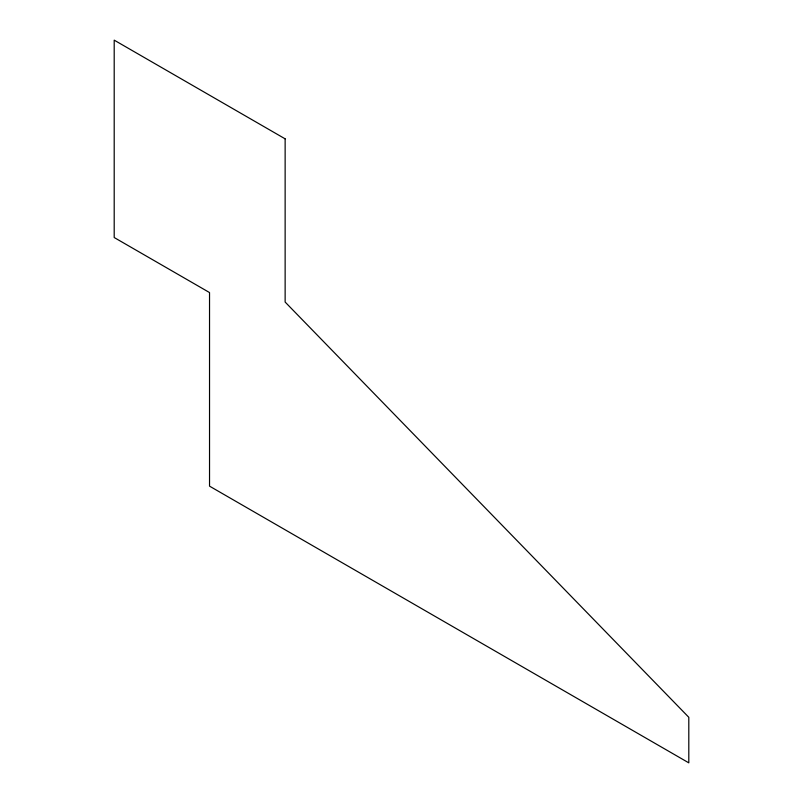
<?xml version="1.0" encoding="UTF-8"?>
<svg xmlns="http://www.w3.org/2000/svg" width="803" height="803" viewBox="0 0 803 803"><rect width="100%" height="100%" fill="white"/><g stroke="black" fill="none" stroke-linecap="round" stroke-linejoin="round"><path stroke-width="1.2" d="M285.135 138.839L114.197 40.15L114.197 237.527L209.533 292.563L209.533 486.146L688.803 762.85L688.803 717.3L285.135 302.048L285.135 138.839"/></g></svg>
